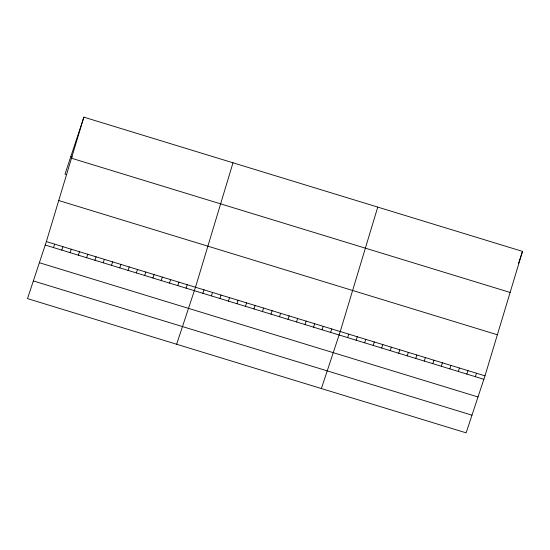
<?xml version="1.0" encoding="UTF-8"?>
<svg xmlns="http://www.w3.org/2000/svg" width="550" height="550" viewBox="0 0 550 550"><rect width="100%" height="100%" fill="white"/><g stroke="black" fill="none" stroke-linecap="round" stroke-linejoin="round"><path stroke-width="0.82" d="M46.351 241.601L83.868 117.15L522.5 251.391L484.99 375.842L466.132 432.85L27.5 298.609L46.351 241.601L484.99 375.842M233.001 162.793L195.491 287.244L176.639 344.252M377.754 207.089L340.237 331.54L321.386 388.547M83.868 117.15L65.01 174.157L66.516 174.618M53.501 247.583L54.636 244.138M61.786 250.119L62.927 246.675M70.07 252.656L71.211 249.212M78.354 255.193L79.496 251.742M86.639 257.723L87.78 254.279M94.923 260.26L96.064 256.816M103.214 262.797L104.349 259.353M111.499 265.334L112.633 261.889M119.783 267.871L120.924 264.419M128.067 270.401L129.209 266.956M136.352 272.938L137.493 269.493M144.636 275.474L145.778 272.03M152.921 278.011L154.062 274.567M161.212 280.548L162.346 277.104M169.496 283.085L170.631 279.634M177.781 285.615L178.922 282.171M186.065 288.152L187.206 284.707M202.867 293.294L204.002 289.85M211.379 295.9L212.52 292.456M219.897 298.506L221.031 295.061M228.408 301.111L229.549 297.667M236.926 303.717L238.061 300.272M245.438 306.322L246.579 302.878M253.956 308.928L255.09 305.484M262.467 311.534L263.608 308.089M270.985 314.139L272.119 310.695M279.496 316.745L280.637 313.301M288.014 319.351L289.149 315.906M296.526 321.956L297.667 318.512M305.044 324.562L306.178 321.118M313.555 327.168L314.696 323.723M322.073 329.773L323.207 326.329M330.584 332.379L331.726 328.934M347.614 337.597L348.755 334.146M356.132 340.202L357.266 336.751M364.643 342.808L365.784 339.357M373.161 345.414L374.296 341.962M381.672 348.019L382.814 344.568M390.191 350.625L391.325 347.174M398.702 353.231L399.843 349.779M407.22 355.836L408.354 352.392M415.731 358.442L416.873 354.998M424.249 361.047L425.384 357.603M432.761 363.653L433.902 360.209M441.279 366.259L442.413 362.814M449.79 368.864L450.931 365.42M458.308 371.47L459.442 368.026M466.819 374.076L467.961 370.631M475.337 376.681L476.472 373.237M518.437 263.67L520.389 257.778M520.63 257.043L522.5 251.391M70.854 156.482L72.366 156.942M71.486 158.221L510.118 292.456M58.733 200.53L497.365 334.771M45.217 245.046L483.849 379.287M39.366 262.721L478.005 396.962M33.344 280.933L471.982 415.174"/></g></svg>
